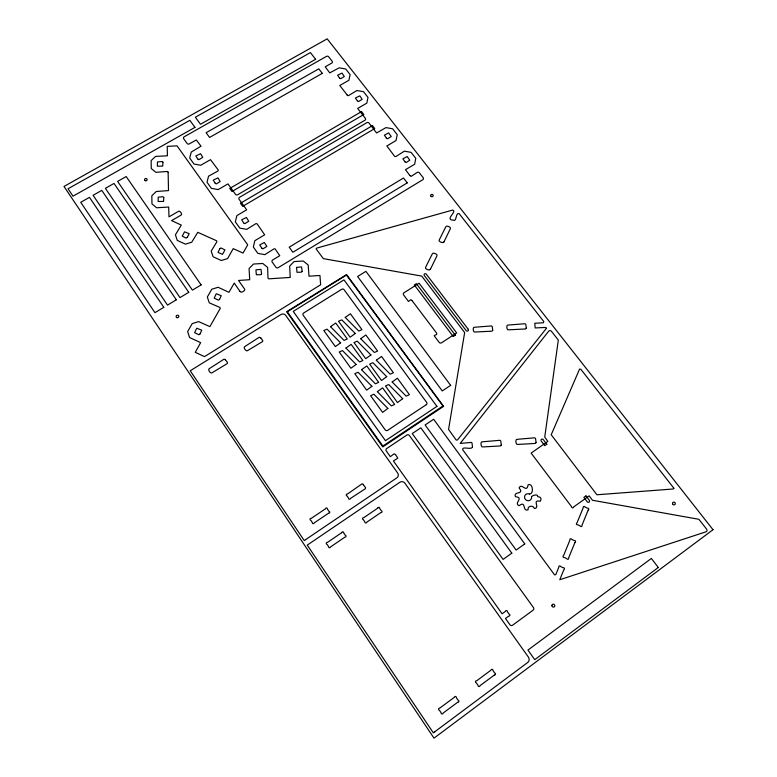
<?xml version="1.0" encoding="UTF-8"?>
<svg xmlns="http://www.w3.org/2000/svg" width="777" height="777" viewBox="0 0 777 777"><rect width="100%" height="100%" fill="white"/><g stroke="black" fill="none" stroke-linecap="round" stroke-linejoin="round"><path stroke-width="1.17" d="M529.496 494.085C534.071 494.065 532.983 482.789 528.137 484.693C526.651 493.881 521.911 482.332 519.094 487.878C524.902 495.211 513.082 490.724 515.442 496.658C524.669 497.853 513.238 503.02 519.133 505.701C526.524 500.087 521.989 511.8 528.03 509.887C527.272 505.72 533.294 504.827 534.43 508.527C540.637 507.74 531.381 499.397 540.287 501.233C541.802 498.533 540.753 496.736 537.771 496.717C538.558 493.308 531.303 495.639 531.585 496.901M531.585 497.125A3.603 3.419 40.8 0 1 527.865 500.718A3.603 3.419 40.8 0 1 524.611 496.348A3.603 3.419 40.8 0 1 529.273 494.017M546.484 328.263L457.449 439.986L456.177 440.073L448.572 429.399L464.656 332.556L421.746 276.107L323.329 258.624L316.084 248.854L316.666 248.116L452.641 210.072C457.614 211.325 444.289 219.949 453.253 220.114C456.779 222.678 455.545 211.665 459.207 213.714L543.832 321.61L543.308 322.795L534.78 323.251L535.168 327.943L545.59 327.447L546.484 328.263M402.7 398.669L397.474 402.564L385.47 385.984L388.723 384.547L402.7 398.718M168.133 172.154L168.502 190.598L156.303 191.482L151.816 195.794L151.971 203.943L156.653 207.78L168.677 207.032L168.998 216.861L178.088 211.567C179.516 209.479 183.372 214.996 180.711 215.307L171.61 220.61L181.274 225.087L175.427 234.819L177.273 240.423L185.431 244.143L191.705 242.239L197.776 232.323L216.511 240.734L216.87 241.773L211.189 251.117L213.112 256.769L221.319 260.509L227.603 258.586L233.217 248.64L243.055 253.059L247.708 244.833L177.039 145.843L167.23 146.367L167.414 155.798L155.565 156.391L151.126 160.606L151.282 168.57L155.905 172.319L167.278 171.464L168.133 172.154M162.947 162.218L162.733 166.103L157.362 166.191L157.469 161.956L162.092 161.519L162.947 162.218M163.782 197.426L163.559 201.408L158.129 201.505L158.226 197.173L162.908 196.717L163.782 197.426M387.859 408.449L382.595 412.364L370.61 395.687L373.883 394.24L387.859 408.449M392.191 381.993L406.177 396.134L409.421 394.687L397.397 378.205L392.2 381.954M386.713 376.66L381.497 380.497L369.638 364.131L372.882 362.713L386.713 376.66M409.848 175.602L411.091 176.398L417.171 172.455A1.622 1.437 8.4 0 1 419.425 172.853L423.193 177.671A1.622 1.447 8.7 0 1 422.824 179.681L278.234 267.657A1.69 1.544 -3.8 0 1 275.893 267.23L272.222 262.102A1.68 1.535 -4 0 1 272.708 259.965L279.759 255.701L275.048 248.834L274.028 248.834L264.85 254.652L257.877 253.389L253.331 247.037L254.846 240.695L264.685 234.809L257.012 223.747L255.876 223.64L246.727 229.361L239.802 228.108L235.324 221.853L236.868 215.617L246.678 209.829L239.102 199.32A1.651 1.476 -5 0 1 239.607 197.271L366.812 122.679A1.603 1.399 4.6 0 1 369.036 123.077L376.602 132.974L385.955 127.603L392.628 128.797L397.222 134.654L396.056 140.52L386.868 145.989L394.726 156.449L395.833 156.556L404.39 151.165L411.111 152.37L415.773 158.314L414.646 164.268L405.477 169.677L409.867 175.524M411.985 300.514L436.742 333.255L436.664 334.363L434.139 335.703L439.141 342.366A1.709 1.603 15.1 0 0 441.521 342.803L456.672 332.935L419.075 283.226L404.001 292.764A1.69 1.564 9.3 0 0 403.603 294.93L408.479 301.447L410.858 299.699L411.985 300.514M377.379 391.676L391.355 405.905L394.629 404.438L382.624 387.849L377.389 391.627M404.885 161.762L406.118 162.548L409.761 160.217L407.187 156.536L402.855 158.867L404.895 161.684M472.503 447.144C471.212 450.272 461.791 445.745 462.694 449.718L554.603 574.922L555.798 574.611L558.838 567.229A1.02 0.952 51.2 0 1 559.353 565.967A1.02 0.952 51.2 0 1 560.644 566.569L563.121 567.744A1.02 0.952 51.4 0 1 564.403 568.346A1.02 0.952 51.4 0 1 563.888 569.619L559.751 579.749L705.943 531.827A1.884 1.69 46.1 0 0 706.584 529.098L698.902 519.298L593.249 500.407A0.991 0.923 42.6 0 1 592.055 499.669L589.16 495.862L573.484 507.06A0.991 0.932 43.2 0 1 572.416 507.828A0.991 0.932 43.2 0 1 571.571 506.711L531.138 453.098L547.814 441.375L544.735 437.043L558.323 340.083L551.417 331.274A1.719 1.564 24.4 0 0 548.698 331.157L460.169 443.424L471.367 442.414L472.037 443.143L472.503 447.144M371.901 386.305L366.647 390.161L354.817 373.698L358.08 372.27L371.901 386.305M376.35 360.198L390.18 374.174L393.415 372.746L381.536 356.458L376.35 360.159M395.551 454.603L397.766 458.187L393.405 460.965L502.127 613.791L505.429 611.392A1.039 0.981 60.2 0 1 506.555 610.567A1.039 0.981 60.2 0 1 507.4 611.761L509.042 614.063A1.039 0.981 60.5 0 1 509.897 615.258A1.039 0.981 60.5 0 1 508.77 616.074L505.468 618.492L509.935 624.766A1.933 1.826 61.6 0 0 512.529 625.252L533.1 610.168A1.923 1.816 58.1 0 0 533.44 607.536L409.372 435.489A1.768 1.709 17.3 0 0 406.925 435.033L386.703 448.543A1.777 1.719 14 0 0 386.266 450.942L390.336 456.662L394.192 453.768L395.551 454.603M370.92 354.934L365.714 358.712L354.001 342.55L357.235 341.152L370.92 354.972M361.567 369.735L375.388 383.789L378.652 382.352L366.802 365.967L361.577 369.648M356.148 364.432L350.903 368.24L339.219 351.981L342.472 350.573L356.138 364.481M360.693 338.675L374.378 352.476L377.603 351.068L365.87 334.984L360.693 338.675M386.373 138.044L387.597 138.821L391.239 136.529L388.704 132.906L384.382 135.188L386.373 138.044M355.322 333.469L350.126 337.199L338.558 321.241L341.783 319.862L355.322 333.518M345.95 348.077L359.625 361.956L362.869 360.538L351.165 344.357L345.959 348.028M340.579 342.832L335.353 346.591L323.815 330.526L327.049 329.147L340.579 342.832M345.231 317.414L358.77 331.051L361.985 329.662L350.398 313.782L345.231 317.414M363.364 484.751L365.559 487.655L365.365 488.714L350.456 498.455A0.971 0.962 1.5 0 1 349.31 499.222A0.971 0.962 1.5 0 1 348.533 498.096L347.037 495.93A0.971 0.962 0.2 0 1 346.27 494.813A0.971 0.962 0.2 0 1 347.406 494.046L361.849 483.984L362.762 483.896L363.364 484.751M536.091 442.511L535.314 443.444L518.104 444.415C515.705 445.823 514.84 438.364 517.433 439.296L534.751 437.82L535.518 438.461L536.091 442.511M330.526 326.68L344.056 340.394L347.29 339.005L335.732 323.018L330.526 326.68M357.323 100.816L358.527 101.573L362.15 99.339L359.829 95.872L355.38 98.019L357.342 100.738M526.32 328.098L525.573 328.962L508.945 329.798C506.74 331.206 505.798 324.106 508.323 325.039L525.038 323.727L525.776 324.33L526.32 328.098M347.096 94.988L348.3 95.746L356.925 90.52L363.519 91.686L368.007 97.416L366.802 103.137L357.653 108.459L365.326 118.318A1.593 1.389 4.4 0 1 364.918 120.25L237.762 194.706A1.651 1.476 -5.1 0 1 235.48 194.299L227.972 183.896L218.201 189.578L211.373 188.345L207.003 182.236L208.576 176.156L217.939 171.018L218.298 170.066L210.509 159.664L200.767 165.258L193.988 164.034L189.675 158.013L191.288 152.03L201.02 146.183L196.29 139.947L189.355 143.881A1.632 1.428 -6.8 0 1 187.111 143.473L183.693 138.724A1.632 1.418 -6.9 0 1 184.236 136.752L326.476 56.391A1.564 1.34 2.3 0 1 328.652 56.779L332.158 61.257A1.564 1.34 2.5 0 1 331.73 63.112L325.233 66.803L329.739 72.892L339.17 67.822L345.707 68.988L350.136 74.631L348.902 80.264L339.782 85.499L347.115 94.911M339.5 77.972L340.695 78.72L344.308 76.525L342.016 73.096L337.587 75.214L339.5 77.972M501.291 444.998L500.505 445.94L483.216 446.911C480.808 448.329 479.953 440.812 482.604 441.783L499.999 440.297L500.757 440.938L501.291 444.998M492.725 330.303L491.967 331.177L475.281 332.012C473.028 333.391 472.261 326.33 474.708 327.234L491.491 325.922L492.229 326.525L492.725 330.303M443.939 241.987C443.22 243.667 437.597 241.404 439.355 239.724L445.716 226.971C445.823 224.738 452.224 227.476 450.223 228.962L443.939 241.987M430.371 269.318C429.632 271.076 423.921 268.755 425.747 267.016L432.235 254.03C432.352 251.787 438.636 254.448 436.859 256.022L430.371 269.318M260.761 337.927L262.781 340.598L262.558 341.569L247.912 350.408C246.435 352.671 242.346 346.746 245.114 346.357L259.314 337.218L260.761 337.927M673.863 488.228L673.193 488.986L596.911 494.774L551.214 434.751L579.584 369.065L580.827 369.26L673.863 488.228M261.664 248.057L262.908 248.893L266.822 246.396L264.326 242.482L259.703 244.978L261.684 247.98M243.599 222.873L244.823 223.689L248.727 221.241L246.426 217.463L241.666 219.833L243.599 222.873M240.044 291.453C240.705 293.706 246.581 290.151 244.366 288.743L238.539 280.458L249.718 279.71L249.077 268.551L253.506 264.034L262.772 263.471L267.647 267.424L267.978 278.108L268.696 278.836L290.209 277.428L289.675 266.093L294.027 261.587L303.253 261.023L308.158 264.967L309.013 276.204L319.949 275.476L320.629 284.78L204.497 356.624L195.27 352.311L200.651 342.638L189.588 337.539L187.655 331.585L192.191 323.63L198.63 321.6L209.897 326.622L220.28 308.343L219.852 307.43L209.275 302.836L207.333 297.018L211.762 289.238L218.104 287.276L228.943 292.317L234.236 283.071L240.044 291.453M225.505 359.877L227.515 362.577L227.282 363.568L212.393 372.562C210.917 374.864 206.808 368.793 209.605 368.444L224.058 359.149L225.505 359.877M215.083 183.129L216.297 183.935L220.182 181.546L217.939 177.865L213.209 180.167L215.103 183.051M197.708 158.906L198.902 159.693L202.778 157.343L200.573 153.72L195.853 155.983L197.708 158.906M302.185 271.358L301.379 272.193L296.989 272.29L296.523 267.366L301.544 266.929L302.185 271.358M261.567 273.834L260.751 274.679L256.342 274.767L255.934 269.833L260.985 269.386L261.567 273.834M219.57 299.33L218.444 300.165L214.18 298.106L216.259 293.764L221.222 295.687L219.57 299.33M219.881 248.611L218.007 252.418L222.523 254.37L224.951 249.941L220.969 247.941L219.881 248.611M200.068 333.916L198.922 334.77L194.609 332.673L196.756 328.224L201.758 330.186L200.068 333.916M187.296 237.335L186.179 238.141L182.236 236.159L184.557 231.837L189.18 233.692L187.296 237.335M574.97 542.395L568.609 557.964A1.02 0.952 49.9 0 1 568.094 559.226A1.02 0.952 49.9 0 1 566.812 558.624L564.335 557.459A1.01 0.952 49.7 0 1 563.053 556.856A1.01 0.952 49.7 0 1 563.568 555.594L569.949 540.044A1.01 0.942 47.4 0 1 570.464 538.791A1.01 0.942 47.4 0 1 571.736 539.393L574.203 540.549A1.01 0.942 47.6 0 1 575.475 541.142A1.01 0.942 47.6 0 1 574.97 542.395M588.208 510.023L581.973 525.271A1 0.932 45.6 0 1 581.468 526.505A1 0.932 45.6 0 1 580.196 525.912L577.748 524.766A1 0.932 45.4 0 1 576.476 524.174A1 0.932 45.4 0 1 576.981 522.94L583.236 507.711A0.991 0.923 43.4 0 1 583.731 506.487A0.991 0.923 43.4 0 1 585.003 507.07L587.441 508.207A0.991 0.923 43.7 0 1 588.704 508.799A0.991 0.923 43.7 0 1 588.208 510.023M434.683 731.847L433.333 732.857L307.274 545.104L399.893 482.255A3.594 3.516 24.3 0 1 404.875 483.177L528.379 657.08A3.934 3.7 64.9 0 1 527.69 662.499L434.683 731.847M658.294 567.492L534.761 659.673L527.942 650.087L651.379 558.43L658.294 567.492M713.004 529.71L433.993 738.15L63.996 186.451L327.185 38.85L713.004 529.71M457.692 702.253L443.113 713.082A1.088 1.03 79.2 0 1 441.928 713.956A1.088 1.03 79.2 0 1 441.074 712.694L439.432 710.256A1.088 1.03 79.3 0 1 438.578 708.993A1.088 1.03 79.3 0 1 439.753 708.119L454.331 697.328A1.078 1.02 76.3 0 1 455.497 696.464A1.078 1.02 76.3 0 1 456.352 697.717L458.003 700.126A1.078 1.02 76.3 0 1 458.867 701.388A1.078 1.02 76.3 0 1 457.692 702.253M494.347 675.038L480.021 685.673A1.078 1.01 72.3 0 1 478.865 686.528A1.078 1.01 72.3 0 1 478.01 685.285L476.35 682.896A1.068 1.01 72.2 0 1 475.495 681.652A1.068 1.01 72.2 0 1 476.651 680.798L490.957 670.192A1.068 1.01 69.3 0 1 492.113 669.337A1.068 1.01 69.3 0 1 492.968 670.57L494.628 672.95A1.068 1.01 69.4 0 1 495.493 674.183A1.068 1.01 69.4 0 1 494.347 675.038M585.975 495.891L583.886 497.387L587.198 501.757A1.379 1.282 42.7 0 0 589.073 502.107A1.379 1.282 42.7 0 0 589.287 500.262L585.975 495.891M511.81 553.166L503.117 559.382L412.247 433.566L420.833 427.826L511.81 553.166M524.786 543.881L516.142 550.058L425.116 424.961L433.644 419.259L524.786 543.881M546.814 444.23L544.735 445.668L541.248 441.074A1.34 1.253 33.8 0 1 541.491 439.296A1.34 1.253 33.8 0 1 543.327 439.636L546.814 444.23M341.783 532.643L327.457 542.404A0.991 0.981 -45.4 0 0 326.291 543.191A0.991 0.981 -45.4 0 0 327.078 544.347L328.584 546.571A0.991 0.991 -49.8 0 0 329.37 547.727A0.991 0.991 -49.8 0 0 330.526 546.94L344.862 537.15A0.981 0.981 0 0 0 346.018 536.363A0.981 0.981 0 0 0 345.231 535.217L343.716 533.003A0.981 0.981 0 0 0 342.929 531.856A0.981 0.981 0 0 0 341.783 532.643M377.777 508.119L363.704 517.715A0.981 0.971 17.3 0 0 362.558 518.492A0.981 0.971 17.3 0 0 363.345 519.628L364.86 521.814A0.981 0.971 21.9 0 0 365.646 522.96A0.981 0.971 21.9 0 0 366.793 522.173L380.876 512.558A0.981 0.962 26 0 0 382.012 511.781A0.981 0.962 26 0 0 381.225 510.654L379.7 508.479A0.981 0.962 23.2 0 0 378.914 507.352A0.981 0.962 23.2 0 0 377.777 508.119M305.555 539.675L304.234 540.569L190.229 370.765L280.963 314.52A3.429 3.186 -4.8 0 1 285.703 315.384L397.659 473.028A3.584 3.496 19.8 0 1 396.794 477.894L305.555 539.675M328.545 513.228L314.248 522.863A0.991 0.971 -29.5 0 1 313.092 523.649A0.991 0.971 -29.5 0 1 312.325 522.503L310.839 520.308A0.981 0.971 -28.2 0 1 310.062 519.172A0.981 0.971 -28.2 0 1 311.218 518.395L325.514 508.78A0.981 0.971 -16.4 0 1 326.661 508.003A0.981 0.971 -16.4 0 1 327.428 509.139L328.924 511.315A0.981 0.971 -16.7 0 1 329.701 512.451A0.981 0.971 -16.7 0 1 328.545 513.228M442.958 405.982L382.876 446.066L287.305 311.732L346.484 275.039L442.958 405.982M443.609 406.332L382.779 446.921L286.635 311.752L346.542 274.602L443.609 406.332M426.243 404.71L387.655 430.332A1.768 1.7 11.9 0 1 385.207 429.875L303.166 315.209A1.709 1.593 -2.2 0 1 303.652 313.005L341.725 289.287A1.69 1.564 2.5 0 1 344.075 289.714L426.641 402.389A1.748 1.671 17.2 0 1 426.243 404.71M436.936 406.381L385.45 440.676L293.23 311.383L343.968 279.885L436.936 406.381M450.65 385.363L442.249 390.938L357.605 276.505L365.909 271.348L450.65 385.363M455.283 335.159L453.224 336.509L414.326 284.955L416.375 283.663L455.283 335.159M407.265 182.848L292.88 252.263L289.199 247.183L403.506 178.011L407.265 182.848M163.821 307.333L154.944 312.665L80.73 202.302L89.462 197.358L163.821 307.333M176.321 299.805L167.502 305.108L93.085 195.299L101.768 190.375L176.321 299.805M188.762 292.327L179.992 297.601L105.381 188.335L114.015 183.44L188.762 292.327M201.126 284.887L192.405 290.132L117.599 181.41L126.185 176.544L201.126 284.887M372.474 125.631L240.433 203.263L242.667 206.352L374.747 128.555L372.474 125.631M361.548 111.616L229.769 188.452L231.973 191.511L363.811 114.51L361.548 111.616M322.309 73.359L209.567 137.451L206.128 132.712L318.803 68.842L322.309 73.359M194.959 127.37L73.009 196.173L68.036 188.762L189.86 120.309L194.959 127.37M315.617 59.295L200.476 124.262L195.367 117.22L310.402 52.583L315.617 59.295M468.201 329.244L426.34 274.213A1.253 1.156 10.9 0 0 424.592 273.892A1.253 1.156 10.9 0 0 424.3 275.505L466.151 330.584A1.282 1.185 17.3 0 0 467.929 330.905A1.282 1.185 17.3 0 0 468.201 329.244M145.318 180.711A1.311 1.146 -10.4 0 0 147.135 179.458A1.311 1.146 -10.4 0 0 145.066 178.739A1.311 1.146 -10.4 0 0 145.318 180.711M431.089 196.406A1.282 1.146 9.7 0 0 433.158 195.765A1.282 1.146 9.7 0 0 431.439 194.454A1.282 1.146 9.7 0 0 431.089 196.406M177.039 317.667A1.369 1.253 -14.7 0 0 178.817 316.161A1.369 1.253 -14.7 0 0 176.583 315.54A1.369 1.253 -14.7 0 0 177.039 317.667M672.581 503.797A1.457 1.321 43.8 0 0 674.951 504.526A1.457 1.321 43.8 0 0 674.193 502.175A1.457 1.321 43.8 0 0 672.581 503.797M551.913 605.652A1.515 1.418 56.6 0 0 554.166 606.924A1.515 1.418 56.6 0 0 554.001 604.351A1.515 1.418 56.6 0 0 551.913 605.652"/></g></svg>
